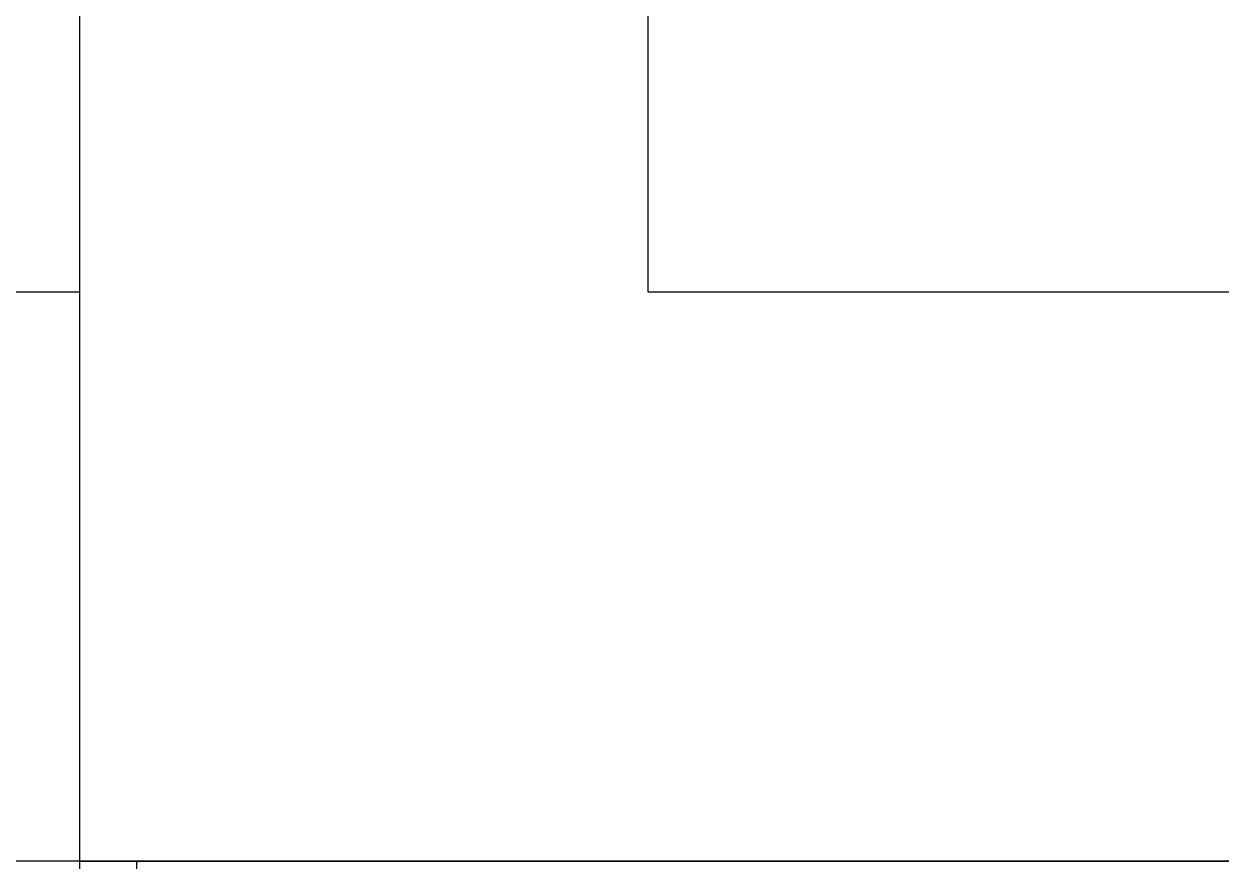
# Model space of a CAD drawing. Header units: millimetres. Extents: x -41292 to 298682, y -22072 to 33155.
# Drawn here: x 33915.2 to 34336.1, y -12169.4 to -11875.1 of the extents above; entities that cross this region are included whole.
import ezdxf

# ---------------------------------------------------------------- set-up
doc = ezdxf.new("R2010")
doc.units = ezdxf.units.MM
doc.layers.add('벽1', color=2, linetype='Continuous')

# ---------------------------------------------------------------- blocks, each defined once
blk = doc.blocks.new('rmfnasesx')
for p, q in [((61397.95, 4275.01), (61397.95, 3343.01)), ((61597.95, 3543.01), (61597.95, 3669)), ((61907.95, 3543.01), (61597.95, 3543.01)), ((61397.95, 3343.01), (61417.95, 3343.01)), ((61397.95, 3343.01), (61397.95, 2543.01)), ((61417.95, 3343.01), (61417.95, 2543.01)), ((61417.95, 3343.01), (61907.95, 3343.01))]:
    blk.add_line(p, q)

msp = doc.modelspace()

# ---------------------------------------------------------------- linework, layer by layer
at = {"layer": '벽1'}
for p, q in [((33934.67, -8219.42), (33934.67, -11969.42)), ((34134.67, -11969.42), (34134.67, -8419.42)), ((33934.67, -11969.42), (33499.67, -11969.42)), ((34444.67, -11969.42), (34134.67, -11969.42)), ((34444.67, -12169.42), (33499.67, -12169.42))]:
    msp.add_line(p, q, dxfattribs=at)

# ---------------------------------------------------------------- block references
msp.add_blockref('rmfnasesx', (-27463.27, -15512.43))

doc.saveas('drawing.dxf')
